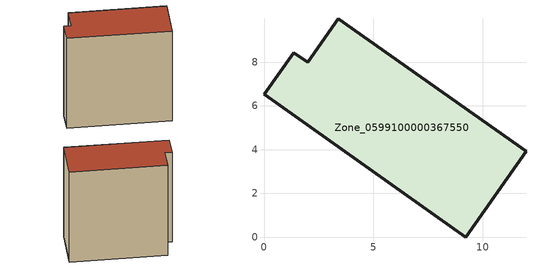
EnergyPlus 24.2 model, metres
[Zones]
Zone_0599100000367550
 floor ground (C_G): 9.21,0 0,6.52 1.36,8.44 2.01,7.99 3.4,9.97 11.98,3.91 z3.66
 wall outside (C_F): 2.01,7.99 1.36,8.44 0,6.52 9.21,0 11.98,3.91 3.4,9.97 2.01,7.99 z3.66:15.12
 roof outside (C_R): 11.98,3.91 3.4,9.97 2.01,7.99 1.36,8.44 0,6.52 9.21,0 z15.12
[BUILDING]
Pand.0599100000367550: North Axis=0; Terrain=City; Loads Convergence Tolerance Value=0.04; Temperature Convergence Tolerance Value=0.4; Solar Distribution=FullExterior; Maximum Number of Warmup Days=25; Minimum Number of Warmup Days=1
[Site:Location]
Rotterdam.The.Hague.AP_ZH_NLD Design_Conditions: Latitude=51.96; Longitude=4.45; Time Zone=1; Elevation=-4.5
[SITE:GROUNDTEMPERATURE:BUILDINGSURFACE]
18, 18, 18, 18, 18, 18, 18, 18, 18, 18, 18, 18
[MATERIAL] Thermal Absorptance=0.9; Solar Absorptance=0.7; Visible Absorptance=0.7
Name | Roughness | Thickness | Conductivity | Density | Specific Heat
G.TI.1992-2005 | MediumSmooth | 0.15 | 0.06 | 540 | 1210
F.TI.1992-2005 | Rough | 0.3 | 0.12 | 1920 | 840
R.TI.1992-2005 | MediumRough | 0.2 | 0.08 | 1500 | 1000
[CONSTRUCTION]
C_G: G.TI.1992-2005
C_F: F.TI.1992-2005
C_R: R.TI.1992-2005
[ZONE]
Zone_0599100000367550: Type=1; Multiplier=1; Ceiling Height=Autocalculate; Volume=Autocalculate; Floor Area=autocalculate; Part of Total Floor Area=Yes
[ZONEINFILTRATION:DESIGNFLOWRATE]
Infil_Zone_0599100000367550: Zone or ZoneList or Space or SpaceList=Zone_0599100000367550; Schedule=AlwaysOn; Design Flow Rate Calculation Method=Flow/Area; Flow Rate per Floor Area=0.0015; Constant Term Coefficient=1; Temperature Term Coefficient=0; Velocity Term Coefficient=0; Velocity Squared Term Coefficient=0
[HVACTEMPLATE:ZONE:IDEALLOADSAIRSYSTEM]
Zone_0599100000367550: Maximum Heating Supply Air Temperature=50; Minimum Cooling Supply Air Temperature=13; Maximum Heating Supply Air Humidity Ratio=0.0156; Minimum Cooling Supply Air Humidity Ratio=0.0077; Heating Limit=NoLimit; Cooling Limit=NoLimit; Dehumidification Control Type=ConstantSensibleHeatRatio; Cooling Sensible Heat Ratio=0.7; Dehumidification Setpoint=60; Humidification Control Type=None; Humidification Setpoint=30; Outdoor Air Method=None; Outdoor Air Flow Rate per Person=0.00944; Outdoor Air Flow Rate per Zone Floor Area=0; Outdoor Air Flow Rate per Zone=0; Demand Controlled Ventilation Type=None; Outdoor Air Economizer Type=NoEconomizer; Heat Recovery Type=None; Sensible Heat Recovery Effectiveness=0.7; Latent Heat Recovery Effectiveness=0.65
[ZONECONTROL:THERMOSTAT]
ThermostatControl_Zone_0599100000367550: Zone or ZoneList=Zone_0599100000367550; Control Type Schedule=DualSetpointControlType; Control 1=Thermostat_Zone_0599100000367550; Temperature Difference Between Cutout And Setpoint=0
[THERMOSTATSETPOINT:DUALSETPOINT]
Thermostat_Zone_0599100000367550: Heating Setpoint Temperature Schedule=HeatingSetpoint_Zone_0599100000367550; Cooling Setpoint Temperature Schedule=CoolingSetpoint_Zone_0599100000367550
[SCHEDULE:COMPACT]
HeatingSetpoint_Zone_0599100000367550: Through: 12/31, For: AllDays, Until: 24:00, 21
CoolingSetpoint_Zone_0599100000367550: Through: 12/31, For: AllDays, Until: 24:00, 24
DualSetpointControlType: Through: 12/31, For: AllDays, Until: 24:00, 4
AlwaysOn: Through: 12/31, For: AllDays, Until: 24:00, 1
